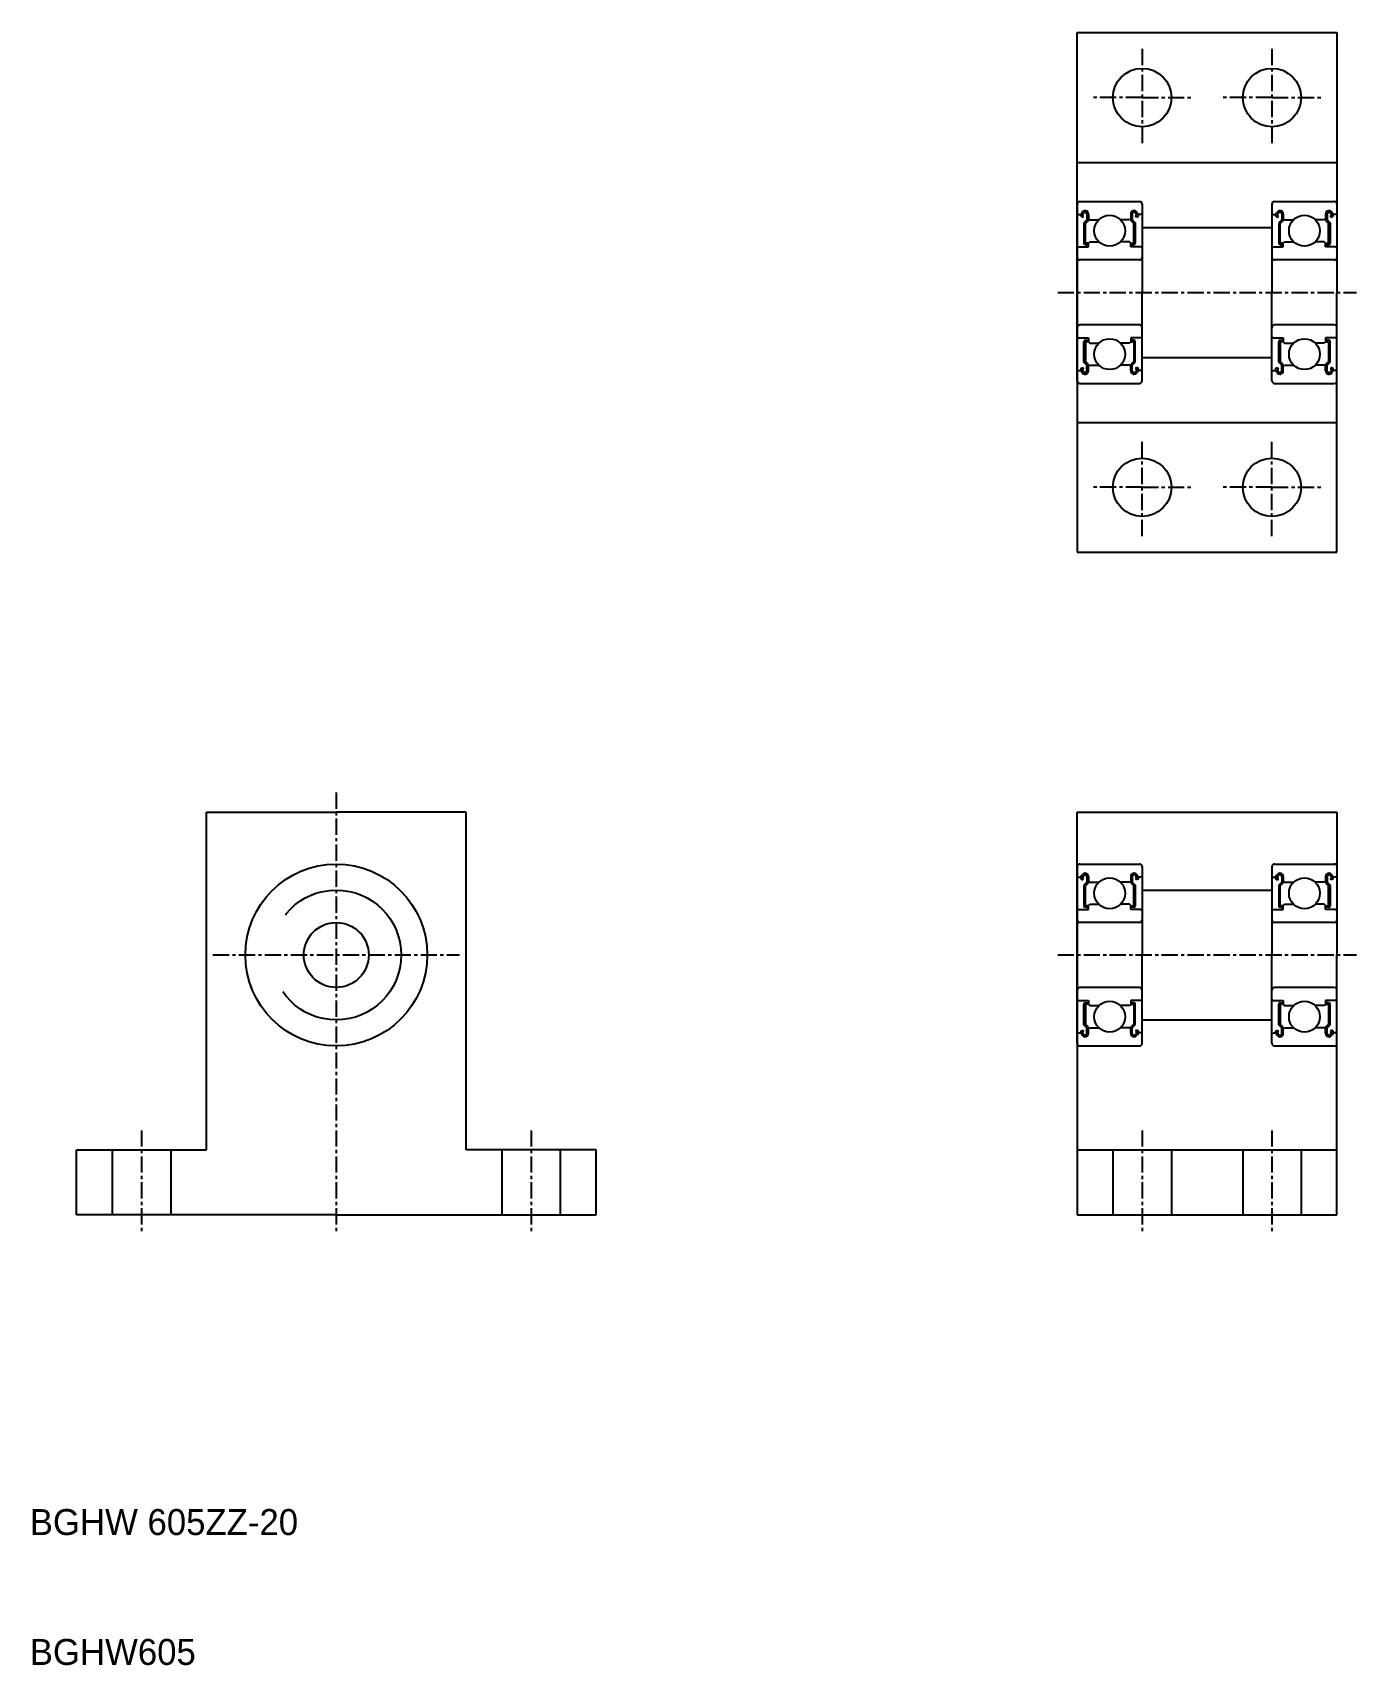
# Model space of a CAD drawing. Extents: x 97 to 199, y 60 to 185.
import ezdxf

# ---------------------------------------------------------------- set-up
doc = ezdxf.new("R2010")
doc.units = 0
doc.linetypes.add('CENTER', pattern=[2, 1.25, -0.25, 0.25, -0.25])
doc.linetypes.add('DASHED', pattern=[19.05, 12.7, -6.35])
doc.layers.get('0').update_dxf_attribs({"linetype": 'CONTINUOUS'})
doc.layers.add('CENTER', color=1, linetype='CENTER')

msp = doc.modelspace()

# ---------------------------------------------------------------- linework, layer by layer
for p, q in [((177.45, 165.31), (177.45, 185.31)), ((177.45, 185.31), (197.45, 185.31)), ((197.45, 185.31), (197.45, 165.31)), ((177.45, 175.31), (197.45, 175.31)), ((177.65, 172.31), (182.25, 172.31)), ((178.8, 172.31), (178.8, 172.31)), ((179.95, 172.31), (179.95, 172.31)), ((192.65, 172.31), (197.25, 172.31)), ((193.8, 172.31), (193.8, 172.31)), ((194.95, 172.31), (194.95, 172.31)), ((177.45, 172.11), (177.45, 165.31)), ((177.45, 171.41), (177.55, 171.31)), ((177.55, 171.31), (177.74, 171.31)), ((177.74, 171.31), (177.83, 171.47)), ((177.78, 171.15), (177.88, 171.09)), ((177.84, 171.25), (177.93, 171.41)), ((177.94, 171.19), (177.84, 171.25)), ((177.88, 171.09), (177.94, 171.19)), ((178.2, 171.34), (178.2, 170.91)), ((178.32, 171.34), (178.32, 170.86)), ((178.32, 171.01), (178.42, 170.91)), ((181.57, 171.01), (181.47, 170.91)), ((181.57, 171.34), (181.57, 170.86)), ((181.69, 171.34), (181.69, 170.91)), ((181.95, 171.19), (182.05, 171.25)), ((182.01, 171.09), (181.95, 171.19)), ((182.05, 171.25), (181.96, 171.41)), ((182.11, 171.15), (182.01, 171.09)), ((182.15, 171.31), (182.06, 171.47)), ((182.35, 171.31), (182.15, 171.31)), ((182.45, 171.41), (182.35, 171.31)), ((182.45, 172.11), (182.45, 165.31)), ((192.45, 172.11), (192.45, 165.31)), ((192.45, 171.41), (192.55, 171.31)), ((192.55, 171.31), (192.74, 171.31)), ((192.74, 171.31), (192.83, 171.47)), ((192.78, 171.15), (192.88, 171.09)), ((192.84, 171.25), (192.93, 171.41)), ((192.94, 171.19), (192.84, 171.25)), ((192.88, 171.09), (192.94, 171.19)), ((193.2, 171.34), (193.2, 170.91)), ((193.32, 171.34), (193.32, 170.86)), ((193.32, 171.01), (193.42, 170.91)), ((196.57, 171.01), (196.47, 170.91)), ((196.57, 171.34), (196.57, 170.86)), ((196.69, 171.34), (196.69, 170.91)), ((196.95, 171.19), (197.05, 171.25)), ((197.01, 171.09), (196.95, 171.19)), ((197.05, 171.25), (196.96, 171.41)), ((197.11, 171.15), (197.01, 171.09)), ((197.15, 171.31), (197.06, 171.47)), ((197.35, 171.31), (197.15, 171.31)), ((197.45, 171.41), (197.35, 171.31)), ((197.45, 172.11), (197.45, 165.31)), ((178.2, 170.91), (177.97, 170.68)), ((177.97, 170.68), (177.97, 169.1)), ((178.32, 170.86), (178.09, 170.63)), ((178.09, 169.1), (178.09, 170.63)), ((178.42, 170.91), (179.11, 170.91)), ((181.47, 170.91), (180.78, 170.91)), ((181.57, 170.86), (181.81, 170.63)), ((181.69, 170.91), (181.92, 170.68)), ((181.81, 169.1), (181.81, 170.63)), ((181.92, 170.68), (181.92, 169.1)), ((193.2, 170.91), (192.97, 170.68)), ((192.97, 170.68), (192.97, 169.1)), ((193.32, 170.86), (193.09, 170.63)), ((193.09, 169.1), (193.09, 170.63)), ((193.42, 170.91), (194.11, 170.91)), ((196.47, 170.91), (195.78, 170.91)), ((196.57, 170.86), (196.81, 170.63)), ((196.69, 170.91), (196.92, 170.68)), ((196.81, 169.1), (196.81, 170.63)), ((196.92, 170.68), (196.92, 169.1)), ((177.45, 168.71), (177.55, 168.81)), ((177.55, 168.81), (178.32, 168.81)), ((178.26, 169.1), (178.09, 169.1)), ((178.09, 168.98), (178.26, 168.98)), ((178.26, 168.98), (178.26, 169.1)), ((178.32, 169.11), (178.42, 169.21)), ((178.32, 168.81), (178.32, 169.11)), ((178.42, 169.21), (179.11, 169.21)), ((181.47, 169.21), (180.78, 169.21)), ((181.57, 169.11), (181.47, 169.21)), ((181.57, 168.81), (181.57, 169.11)), ((182.35, 168.81), (181.57, 168.81)), ((181.63, 169.1), (181.81, 169.1)), ((181.63, 168.98), (181.63, 169.1)), ((181.81, 168.98), (181.63, 168.98)), ((182.45, 168.71), (182.35, 168.81)), ((192.45, 168.71), (192.55, 168.81)), ((192.55, 168.81), (193.32, 168.81)), ((193.26, 169.1), (193.09, 169.1)), ((193.09, 168.98), (193.26, 168.98)), ((193.26, 168.98), (193.26, 169.1)), ((193.32, 169.11), (193.42, 169.21)), ((193.32, 168.81), (193.32, 169.11)), ((193.42, 169.21), (194.11, 169.21)), ((196.47, 169.21), (195.78, 169.21)), ((196.57, 169.11), (196.47, 169.21)), ((196.57, 168.81), (196.57, 169.11)), ((197.35, 168.81), (196.57, 168.81)), ((196.63, 169.1), (196.81, 169.1)), ((196.63, 168.98), (196.63, 169.1)), ((196.81, 168.98), (196.63, 168.98)), ((197.45, 168.71), (197.35, 168.81)), ((182.25, 167.81), (177.65, 167.81)), ((197.25, 167.81), (192.65, 167.81)), ((177.45, 165.31), (177.45, 145.31)), ((177.45, 158.51), (177.45, 165.31)), ((182.45, 158.51), (182.45, 165.31)), ((192.45, 158.51), (192.45, 165.31)), ((197.45, 145.31), (197.45, 165.31)), ((197.45, 158.51), (197.45, 165.31)), ((182.25, 162.81), (177.65, 162.81)), ((197.25, 162.81), (192.65, 162.81)), ((177.45, 161.91), (177.55, 161.81)), ((177.55, 161.81), (178.32, 161.81)), ((177.97, 159.94), (177.97, 161.52)), ((178.09, 161.64), (178.26, 161.64)), ((178.09, 161.52), (178.09, 159.99)), ((178.26, 161.52), (178.09, 161.52)), ((178.26, 161.64), (178.26, 161.52)), ((178.32, 161.81), (178.32, 161.51)), ((178.32, 161.51), (178.42, 161.41)), ((178.42, 161.41), (179.11, 161.41)), ((181.47, 161.41), (180.78, 161.41)), ((181.57, 161.51), (181.47, 161.41)), ((182.35, 161.81), (181.57, 161.81)), ((181.57, 161.81), (181.57, 161.51)), ((181.81, 161.64), (181.63, 161.64)), ((181.63, 161.64), (181.63, 161.52)), ((181.63, 161.52), (181.81, 161.52)), ((181.81, 161.52), (181.81, 159.99)), ((181.92, 159.94), (181.92, 161.52)), ((182.45, 161.91), (182.35, 161.81)), ((192.45, 161.91), (192.55, 161.81)), ((192.55, 161.81), (193.32, 161.81)), ((192.97, 159.94), (192.97, 161.52)), ((193.09, 161.64), (193.26, 161.64)), ((193.26, 161.52), (193.09, 161.52)), ((193.09, 161.52), (193.09, 159.99)), ((193.26, 161.64), (193.26, 161.52)), ((193.32, 161.81), (193.32, 161.51)), ((193.32, 161.51), (193.42, 161.41)), ((193.42, 161.41), (194.11, 161.41)), ((196.47, 161.41), (195.78, 161.41)), ((196.57, 161.51), (196.47, 161.41)), ((196.57, 161.81), (196.57, 161.51)), ((197.35, 161.81), (196.57, 161.81)), ((196.81, 161.64), (196.63, 161.64)), ((196.63, 161.64), (196.63, 161.52)), ((196.63, 161.52), (196.81, 161.52)), ((196.81, 161.52), (196.81, 159.99)), ((196.92, 159.94), (196.92, 161.52)), ((197.45, 161.91), (197.35, 161.81)), ((178.2, 159.71), (177.97, 159.94)), ((178.32, 159.76), (178.09, 159.99)), ((178.2, 159.28), (178.2, 159.71)), ((178.32, 159.28), (178.32, 159.76)), ((178.32, 159.61), (178.42, 159.71)), ((178.42, 159.71), (179.11, 159.71)), ((181.47, 159.71), (180.78, 159.71)), ((181.57, 159.61), (181.47, 159.71)), ((181.57, 159.76), (181.81, 159.99)), ((181.57, 159.28), (181.57, 159.76)), ((181.69, 159.71), (181.92, 159.94)), ((181.69, 159.28), (181.69, 159.71)), ((193.2, 159.71), (192.97, 159.94)), ((193.32, 159.76), (193.09, 159.99)), ((193.2, 159.28), (193.2, 159.71)), ((193.32, 159.28), (193.32, 159.76)), ((193.32, 159.61), (193.42, 159.71)), ((193.42, 159.71), (194.11, 159.71)), ((196.47, 159.71), (195.78, 159.71)), ((196.57, 159.61), (196.47, 159.71)), ((196.57, 159.76), (196.81, 159.99)), ((196.57, 159.28), (196.57, 159.76)), ((196.69, 159.71), (196.92, 159.94)), ((196.69, 159.28), (196.69, 159.71)), ((177.45, 159.21), (177.55, 159.31)), ((177.55, 159.31), (177.74, 159.31)), ((177.74, 159.31), (177.83, 159.15)), ((177.78, 159.47), (177.88, 159.53)), ((177.94, 159.43), (177.84, 159.37)), ((177.84, 159.37), (177.93, 159.21)), ((177.88, 159.53), (177.94, 159.43)), ((182.01, 159.53), (181.95, 159.43)), ((181.95, 159.43), (182.05, 159.37)), ((182.05, 159.37), (181.96, 159.21)), ((182.11, 159.47), (182.01, 159.53)), ((182.15, 159.31), (182.06, 159.15)), ((182.35, 159.31), (182.15, 159.31)), ((182.45, 159.21), (182.35, 159.31)), ((192.45, 159.21), (192.55, 159.31)), ((192.55, 159.31), (192.74, 159.31)), ((192.74, 159.31), (192.83, 159.15)), ((192.78, 159.47), (192.88, 159.53)), ((192.94, 159.43), (192.84, 159.37)), ((192.84, 159.37), (192.93, 159.21)), ((192.88, 159.53), (192.94, 159.43)), ((197.01, 159.53), (196.95, 159.43)), ((196.95, 159.43), (197.05, 159.37)), ((197.05, 159.37), (196.96, 159.21)), ((197.11, 159.47), (197.01, 159.53)), ((197.15, 159.31), (197.06, 159.15)), ((197.35, 159.31), (197.15, 159.31)), ((197.45, 159.21), (197.35, 159.31)), ((177.65, 158.31), (182.25, 158.31)), ((192.65, 158.31), (197.25, 158.31)), ((177.45, 155.31), (197.45, 155.31)), ((177.45, 145.31), (197.45, 145.31)), ((110.4, 99.31), (110.4, 125.31)), ((110.4, 125.31), (120.4, 125.31)), ((130.4, 125.31), (120.4, 125.31)), ((130.4, 99.31), (130.4, 125.31)), ((177.45, 114.31), (177.45, 125.31)), ((177.45, 125.31), (197.45, 125.31)), ((197.45, 125.31), (197.45, 114.31)), ((177.45, 121.11), (177.45, 114.31)), ((177.65, 121.31), (182.25, 121.31)), ((178.8, 121.31), (178.8, 121.31)), ((179.95, 121.31), (179.95, 121.31)), ((182.45, 121.11), (182.45, 114.31)), ((192.45, 121.11), (192.45, 114.31)), ((192.65, 121.31), (197.25, 121.31)), ((193.8, 121.31), (193.8, 121.31)), ((194.95, 121.31), (194.95, 121.31)), ((197.45, 121.11), (197.45, 114.31)), ((177.45, 120.41), (177.55, 120.31)), ((177.55, 120.31), (177.74, 120.31)), ((177.74, 120.31), (177.83, 120.47)), ((177.78, 120.15), (177.88, 120.09)), ((177.84, 120.25), (177.93, 120.41)), ((177.94, 120.19), (177.84, 120.25)), ((177.88, 120.09), (177.94, 120.19)), ((178.2, 119.91), (177.97, 119.68)), ((177.97, 119.68), (177.97, 118.1)), ((178.32, 119.86), (178.09, 119.63)), ((178.09, 118.1), (178.09, 119.63)), ((178.2, 120.34), (178.2, 119.91)), ((178.32, 120.34), (178.32, 119.86)), ((178.32, 120.01), (178.42, 119.91)), ((178.42, 119.91), (179.11, 119.91)), ((181.47, 119.91), (180.78, 119.91)), ((181.57, 120.01), (181.47, 119.91)), ((181.57, 120.34), (181.57, 119.86)), ((181.57, 119.86), (181.81, 119.63)), ((181.69, 120.34), (181.69, 119.91)), ((181.69, 119.91), (181.92, 119.68)), ((181.81, 118.1), (181.81, 119.63)), ((181.92, 119.68), (181.92, 118.1)), ((181.95, 120.19), (182.05, 120.25)), ((182.01, 120.09), (181.95, 120.19)), ((182.05, 120.25), (181.96, 120.41)), ((182.11, 120.15), (182.01, 120.09)), ((182.15, 120.31), (182.06, 120.47)), ((182.35, 120.31), (182.15, 120.31)), ((182.45, 120.41), (182.35, 120.31)), ((192.45, 120.41), (192.55, 120.31)), ((192.55, 120.31), (192.74, 120.31)), ((192.74, 120.31), (192.83, 120.47)), ((192.78, 120.15), (192.88, 120.09)), ((192.84, 120.25), (192.93, 120.41)), ((192.94, 120.19), (192.84, 120.25)), ((192.88, 120.09), (192.94, 120.19)), ((193.2, 119.91), (192.97, 119.68)), ((192.97, 119.68), (192.97, 118.1)), ((193.32, 119.86), (193.09, 119.63)), ((193.09, 118.1), (193.09, 119.63)), ((193.2, 120.34), (193.2, 119.91)), ((193.32, 120.34), (193.32, 119.86)), ((193.32, 120.01), (193.42, 119.91)), ((193.42, 119.91), (194.11, 119.91)), ((196.47, 119.91), (195.78, 119.91)), ((196.57, 120.01), (196.47, 119.91)), ((196.57, 120.34), (196.57, 119.86)), ((196.57, 119.86), (196.81, 119.63)), ((196.69, 120.34), (196.69, 119.91)), ((196.69, 119.91), (196.92, 119.68)), ((196.81, 118.1), (196.81, 119.63)), ((196.92, 119.68), (196.92, 118.1)), ((196.95, 120.19), (197.05, 120.25)), ((197.01, 120.09), (196.95, 120.19)), ((197.05, 120.25), (196.96, 120.41)), ((197.11, 120.15), (197.01, 120.09)), ((197.15, 120.31), (197.06, 120.47)), ((197.35, 120.31), (197.15, 120.31)), ((197.45, 120.41), (197.35, 120.31)), ((178.32, 118.11), (178.42, 118.21)), ((178.42, 118.21), (179.11, 118.21)), ((181.47, 118.21), (180.78, 118.21)), ((181.57, 118.11), (181.47, 118.21)), ((193.32, 118.11), (193.42, 118.21)), ((193.42, 118.21), (194.11, 118.21)), ((196.47, 118.21), (195.78, 118.21)), ((196.57, 118.11), (196.47, 118.21)), ((177.45, 117.71), (177.55, 117.81)), ((177.55, 117.81), (178.32, 117.81)), ((178.26, 118.1), (178.09, 118.1)), ((178.09, 117.98), (178.26, 117.98)), ((178.26, 117.98), (178.26, 118.1)), ((178.32, 117.81), (178.32, 118.11)), ((181.57, 117.81), (181.57, 118.11)), ((182.35, 117.81), (181.57, 117.81)), ((181.63, 118.1), (181.81, 118.1)), ((181.63, 117.98), (181.63, 118.1)), ((181.81, 117.98), (181.63, 117.98)), ((182.45, 117.71), (182.35, 117.81)), ((192.45, 117.71), (192.55, 117.81)), ((192.55, 117.81), (193.32, 117.81)), ((193.26, 118.1), (193.09, 118.1)), ((193.09, 117.98), (193.26, 117.98)), ((193.26, 117.98), (193.26, 118.1)), ((193.32, 117.81), (193.32, 118.11)), ((196.57, 117.81), (196.57, 118.11)), ((197.35, 117.81), (196.57, 117.81)), ((196.63, 117.98), (196.63, 118.1)), ((196.63, 118.1), (196.81, 118.1)), ((196.81, 117.98), (196.63, 117.98)), ((197.45, 117.71), (197.35, 117.81)), ((182.25, 116.81), (177.65, 116.81)), ((197.25, 116.81), (192.65, 116.81)), ((177.45, 114.31), (177.45, 94.31)), ((177.45, 107.51), (177.45, 114.31)), ((182.45, 107.51), (182.45, 114.31)), ((192.45, 107.51), (192.45, 114.31)), ((197.45, 94.31), (197.45, 114.31)), ((197.45, 107.51), (197.45, 114.31)), ((177.45, 110.91), (177.55, 110.81)), ((177.55, 110.81), (178.32, 110.81)), ((182.25, 111.81), (177.65, 111.81)), ((178.09, 110.64), (178.26, 110.64)), ((178.26, 110.64), (178.26, 110.52)), ((178.32, 110.81), (178.32, 110.51)), ((181.57, 110.81), (181.57, 110.51)), ((182.35, 110.81), (181.57, 110.81)), ((181.81, 110.64), (181.63, 110.64)), ((181.63, 110.64), (181.63, 110.52)), ((182.45, 110.91), (182.35, 110.81)), ((192.45, 110.91), (192.55, 110.81)), ((192.55, 110.81), (193.32, 110.81)), ((197.25, 111.81), (192.65, 111.81)), ((193.09, 110.64), (193.26, 110.64)), ((193.26, 110.64), (193.26, 110.52)), ((193.32, 110.81), (193.32, 110.51)), ((197.35, 110.81), (196.57, 110.81)), ((196.57, 110.81), (196.57, 110.51)), ((196.63, 110.64), (196.63, 110.52)), ((196.81, 110.64), (196.63, 110.64)), ((197.45, 110.91), (197.35, 110.81)), ((177.97, 108.94), (177.97, 110.52)), ((178.26, 110.52), (178.09, 110.52)), ((178.09, 110.52), (178.09, 108.99)), ((178.32, 110.51), (178.42, 110.41)), ((178.42, 110.41), (179.11, 110.41)), ((181.47, 110.41), (180.78, 110.41)), ((181.57, 110.51), (181.47, 110.41)), ((181.63, 110.52), (181.81, 110.52)), ((181.81, 110.52), (181.81, 108.99)), ((181.92, 108.94), (181.92, 110.52)), ((192.97, 108.94), (192.97, 110.52)), ((193.09, 110.52), (193.09, 108.99)), ((193.26, 110.52), (193.09, 110.52)), ((193.32, 110.51), (193.42, 110.41)), ((193.42, 110.41), (194.11, 110.41)), ((196.47, 110.41), (195.78, 110.41)), ((196.57, 110.51), (196.47, 110.41)), ((196.63, 110.52), (196.81, 110.52)), ((196.81, 110.52), (196.81, 108.99)), ((196.92, 108.94), (196.92, 110.52)), ((177.45, 108.21), (177.55, 108.31)), ((177.55, 108.31), (177.74, 108.31)), ((177.74, 108.31), (177.83, 108.15)), ((177.78, 108.47), (177.88, 108.53)), ((177.94, 108.43), (177.84, 108.37)), ((177.84, 108.37), (177.93, 108.21)), ((177.88, 108.53), (177.94, 108.43)), ((178.2, 108.71), (177.97, 108.94)), ((178.32, 108.76), (178.09, 108.99)), ((178.2, 108.28), (178.2, 108.71)), ((178.32, 108.28), (178.32, 108.76)), ((178.32, 108.61), (178.42, 108.71)), ((178.42, 108.71), (179.11, 108.71)), ((181.47, 108.71), (180.78, 108.71)), ((181.57, 108.61), (181.47, 108.71)), ((181.57, 108.76), (181.81, 108.99)), ((181.57, 108.28), (181.57, 108.76)), ((181.69, 108.71), (181.92, 108.94)), ((181.69, 108.28), (181.69, 108.71)), ((182.01, 108.53), (181.95, 108.43)), ((181.95, 108.43), (182.05, 108.37)), ((182.05, 108.37), (181.96, 108.21)), ((182.11, 108.47), (182.01, 108.53)), ((182.15, 108.31), (182.06, 108.15)), ((182.35, 108.31), (182.15, 108.31)), ((182.45, 108.21), (182.35, 108.31)), ((192.45, 108.21), (192.55, 108.31)), ((192.55, 108.31), (192.74, 108.31)), ((192.74, 108.31), (192.83, 108.15)), ((192.78, 108.47), (192.88, 108.53)), ((192.94, 108.43), (192.84, 108.37)), ((192.84, 108.37), (192.93, 108.21)), ((192.88, 108.53), (192.94, 108.43)), ((193.2, 108.71), (192.97, 108.94)), ((193.32, 108.76), (193.09, 108.99)), ((193.2, 108.28), (193.2, 108.71)), ((193.32, 108.28), (193.32, 108.76)), ((193.32, 108.61), (193.42, 108.71)), ((193.42, 108.71), (194.11, 108.71)), ((196.47, 108.71), (195.78, 108.71)), ((196.57, 108.61), (196.47, 108.71)), ((196.57, 108.76), (196.81, 108.99)), ((196.57, 108.28), (196.57, 108.76)), ((196.69, 108.71), (196.92, 108.94)), ((196.69, 108.28), (196.69, 108.71)), ((197.01, 108.53), (196.95, 108.43)), ((196.95, 108.43), (197.05, 108.37)), ((197.05, 108.37), (196.96, 108.21)), ((197.11, 108.47), (197.01, 108.53)), ((197.15, 108.31), (197.06, 108.15)), ((197.35, 108.31), (197.15, 108.31)), ((197.45, 108.21), (197.35, 108.31)), ((177.65, 107.31), (182.25, 107.31)), ((192.65, 107.31), (197.25, 107.31)), ((100.4, 94.31), (100.4, 99.31)), ((100.4, 99.31), (110.4, 99.31)), ((140.4, 99.31), (130.4, 99.31)), ((140.4, 94.31), (140.4, 99.31)), ((177.45, 99.31), (197.45, 99.31)), ((120.4, 94.31), (100.4, 94.31)), ((120.4, 94.31), (140.4, 94.31)), ((177.45, 94.31), (197.45, 94.31))]:
    msp.add_line(p, q)
at = {"color": 7, "linetype": 'CONTINUOUS'}
for p, q in [((182.45, 170.31), (192.45, 170.31)), ((182.45, 160.31), (192.45, 160.31)), ((182.45, 119.31), (192.45, 119.31)), ((182.45, 109.31), (192.45, 109.31))]:
    msp.add_line(p, q, dxfattribs=at)
at = {"color": 3, "linetype": 'DASHED'}
for p, q in [((103.15, 99.31), (103.15, 94.31)), ((107.65, 99.31), (107.65, 94.31)), ((133.15, 99.31), (133.15, 94.31)), ((137.65, 99.31), (137.65, 94.31)), ((180.2, 99.31), (180.2, 94.31)), ((184.7, 99.31), (184.7, 94.31)), ((190.2, 99.31), (190.2, 94.31)), ((194.7, 99.31), (194.7, 94.31))]:
    msp.add_line(p, q, dxfattribs=at)
for centre, radius in [((182.45, 180.31), 2.25), ((192.45, 180.31), 2.25), ((179.95, 170.06), 1.19), ((194.95, 170.06), 1.19), ((179.95, 160.56), 1.19), ((194.95, 160.56), 1.19), ((182.45, 150.31), 2.25), ((192.45, 150.31), 2.25), ((120.4, 114.31), 7), ((179.95, 119.06), 1.19), ((194.95, 119.06), 1.19), ((120.4, 114.31), 2.5), ((179.95, 109.56), 1.19), ((194.95, 109.56), 1.19)]:
    msp.add_circle(centre, radius)
msp.add_circle((120.4, 114.31), 5, dxfattribs=at)
for centre, radius, start, end in [((177.65, 172.11), 0.2, 90, 180), ((182.25, 172.11), 0.2, 0, 90), ((192.65, 172.11), 0.2, 90, 180), ((197.25, 172.11), 0.2, 0, 90), ((177.84, 171.25), 0.116, 150.0032, 239.9985), ((178.06, 171.34), 0.261, 0, 150.0001), ((178.06, 171.34), 0.145, 0, 149.9998), ((181.83, 171.34), 0.261, 29.9999, 180), ((181.83, 171.34), 0.145, 30.0002, 180), ((182.05, 171.25), 0.116, 300.0015, 29.9968), ((192.84, 171.25), 0.116, 150.0032, 239.9985), ((193.06, 171.34), 0.261, 0, 150.0001), ((193.06, 171.34), 0.145, 0, 149.9998), ((196.83, 171.34), 0.261, 29.9999, 180), ((196.83, 171.34), 0.145, 30.0002, 180), ((197.05, 171.25), 0.116, 300.0015, 29.9968), ((178.09, 169.1), 0.116, 180, 270), ((181.81, 169.1), 0.116, 270, 359.9999), ((193.09, 169.1), 0.116, 180, 270), ((196.81, 169.1), 0.116, 270, 359.9999), ((177.65, 168.01), 0.2, 180, 270), ((182.25, 168.01), 0.2, 270, 0), ((192.65, 168.01), 0.2, 180, 270), ((197.25, 168.01), 0.2, 270, 0), ((177.65, 162.61), 0.2, 90, 180), ((182.25, 162.61), 0.2, 0, 90), ((192.65, 162.61), 0.2, 90, 180), ((197.25, 162.61), 0.2, 0, 90), ((178.09, 161.52), 0.116, 90, 179.9999), ((181.81, 161.52), 0.116, 0.0001, 90), ((193.09, 161.52), 0.116, 90, 179.9999), ((196.81, 161.52), 0.116, 0.0001, 90), ((177.65, 158.51), 0.2, 180, 270), ((177.84, 159.37), 0.116, 120.0015, 209.9968), ((178.06, 159.28), 0.261, 209.9999, 0), ((178.06, 159.28), 0.145, 210.0002, 0), ((181.83, 159.28), 0.261, 180, 330.0001), ((181.83, 159.28), 0.145, 180, 329.9998), ((182.05, 159.37), 0.116, 330.0032, 59.9985), ((182.25, 158.51), 0.2, 270, 0), ((192.65, 158.51), 0.2, 180, 270), ((192.84, 159.37), 0.116, 120.0015, 209.9968), ((193.06, 159.28), 0.261, 209.9999, 0), ((193.06, 159.28), 0.145, 210.0002, 0), ((196.83, 159.28), 0.261, 180, 330.0001), ((196.83, 159.28), 0.145, 180, 329.9998), ((197.05, 159.37), 0.116, 330.0032, 59.9985), ((197.25, 158.51), 0.2, 270, 0), ((177.65, 121.11), 0.2, 90, 180), ((182.25, 121.11), 0.2, 0, 90), ((192.65, 121.11), 0.2, 90, 180), ((197.25, 121.11), 0.2, 0, 90), ((177.84, 120.25), 0.116, 150.0032, 239.9985), ((178.06, 120.34), 0.261, 0, 150.0001), ((178.06, 120.34), 0.145, 0, 149.9998), ((181.83, 120.34), 0.261, 29.9999, 180), ((181.83, 120.34), 0.145, 30.0002, 180), ((182.05, 120.25), 0.116, 300.0015, 29.9968), ((192.84, 120.25), 0.116, 150.0032, 239.9985), ((193.06, 120.34), 0.261, 0, 150.0001), ((193.06, 120.34), 0.145, 0, 149.9998), ((196.83, 120.34), 0.261, 29.9999, 180), ((196.83, 120.34), 0.145, 30.0002, 180), ((197.05, 120.25), 0.116, 300.0015, 29.9968), ((177.65, 117.01), 0.2, 180, 270), ((178.09, 118.1), 0.116, 180, 270), ((181.81, 118.1), 0.116, 270, 359.9999), ((182.25, 117.01), 0.2, 270, 0), ((192.65, 117.01), 0.2, 180, 270), ((193.09, 118.1), 0.116, 180, 270), ((196.81, 118.1), 0.116, 270, 359.9999), ((197.25, 117.01), 0.2, 270, 0), ((177.65, 111.61), 0.2, 90, 180), ((178.09, 110.52), 0.116, 90, 179.9999), ((181.81, 110.52), 0.116, 0.0001, 90), ((182.25, 111.61), 0.2, 0, 90), ((192.65, 111.61), 0.2, 90, 180), ((193.09, 110.52), 0.116, 90, 179.9999), ((196.81, 110.52), 0.116, 0.0001, 90), ((197.25, 111.61), 0.2, 0, 90), ((177.84, 108.37), 0.116, 120.0015, 209.9968), ((178.06, 108.28), 0.261, 209.9999, 0), ((178.06, 108.28), 0.145, 210.0002, 0), ((181.83, 108.28), 0.261, 180, 330.0001), ((181.83, 108.28), 0.145, 180, 329.9998), ((182.05, 108.37), 0.116, 330.0032, 59.9985), ((192.84, 108.37), 0.116, 120.0015, 209.9968), ((193.06, 108.28), 0.261, 209.9999, 0), ((193.06, 108.28), 0.145, 210.0002, 0), ((196.83, 108.28), 0.261, 180, 330.0001), ((196.83, 108.28), 0.145, 180, 329.9998), ((197.05, 108.37), 0.116, 330.0032, 59.9985), ((177.65, 107.51), 0.2, 180, 270), ((182.25, 107.51), 0.2, 270, 0), ((192.65, 107.51), 0.2, 180, 270), ((197.25, 107.51), 0.2, 270, 0)]:
    msp.add_arc(centre, radius, start, end)
at = {"layer": 'CENTER', "color": 1, "linetype": 'CENTER'}
for p, q in [((182.45, 184.06), (182.45, 176.56)), ((192.45, 184.06), (192.45, 176.56)), ((182.45, 180.31), (178.7, 180.31)), ((182.45, 180.31), (186.2, 180.31)), ((192.45, 180.31), (188.7, 180.31)), ((192.45, 180.31), (196.2, 180.31)), ((175.95, 165.31), (198.95, 165.31)), ((182.45, 146.56), (182.45, 154.06)), ((192.45, 146.56), (192.45, 154.06)), ((182.45, 150.31), (178.7, 150.31)), ((182.45, 150.31), (186.2, 150.31)), ((192.45, 150.31), (188.7, 150.31)), ((192.45, 150.31), (196.2, 150.31)), ((120.4, 126.81), (120.4, 92.81)), ((110.9, 114.31), (129.9, 114.31)), ((175.95, 114.31), (198.95, 114.31)), ((105.4, 100.81), (105.4, 92.81)), ((135.4, 100.81), (135.4, 92.81)), ((182.45, 100.81), (182.45, 92.81)), ((192.45, 100.81), (192.45, 92.81))]:
    msp.add_line(p, q, dxfattribs=at)

# ---------------------------------------------------------------- texts
for s, p in [('BGHW 605ZZ-20', (96.8, 69.66)), ('BGHW605', (96.8, 59.66))]:
    msp.add_text(s, height=2).set_placement(p)

doc.saveas('drawing.dxf')
